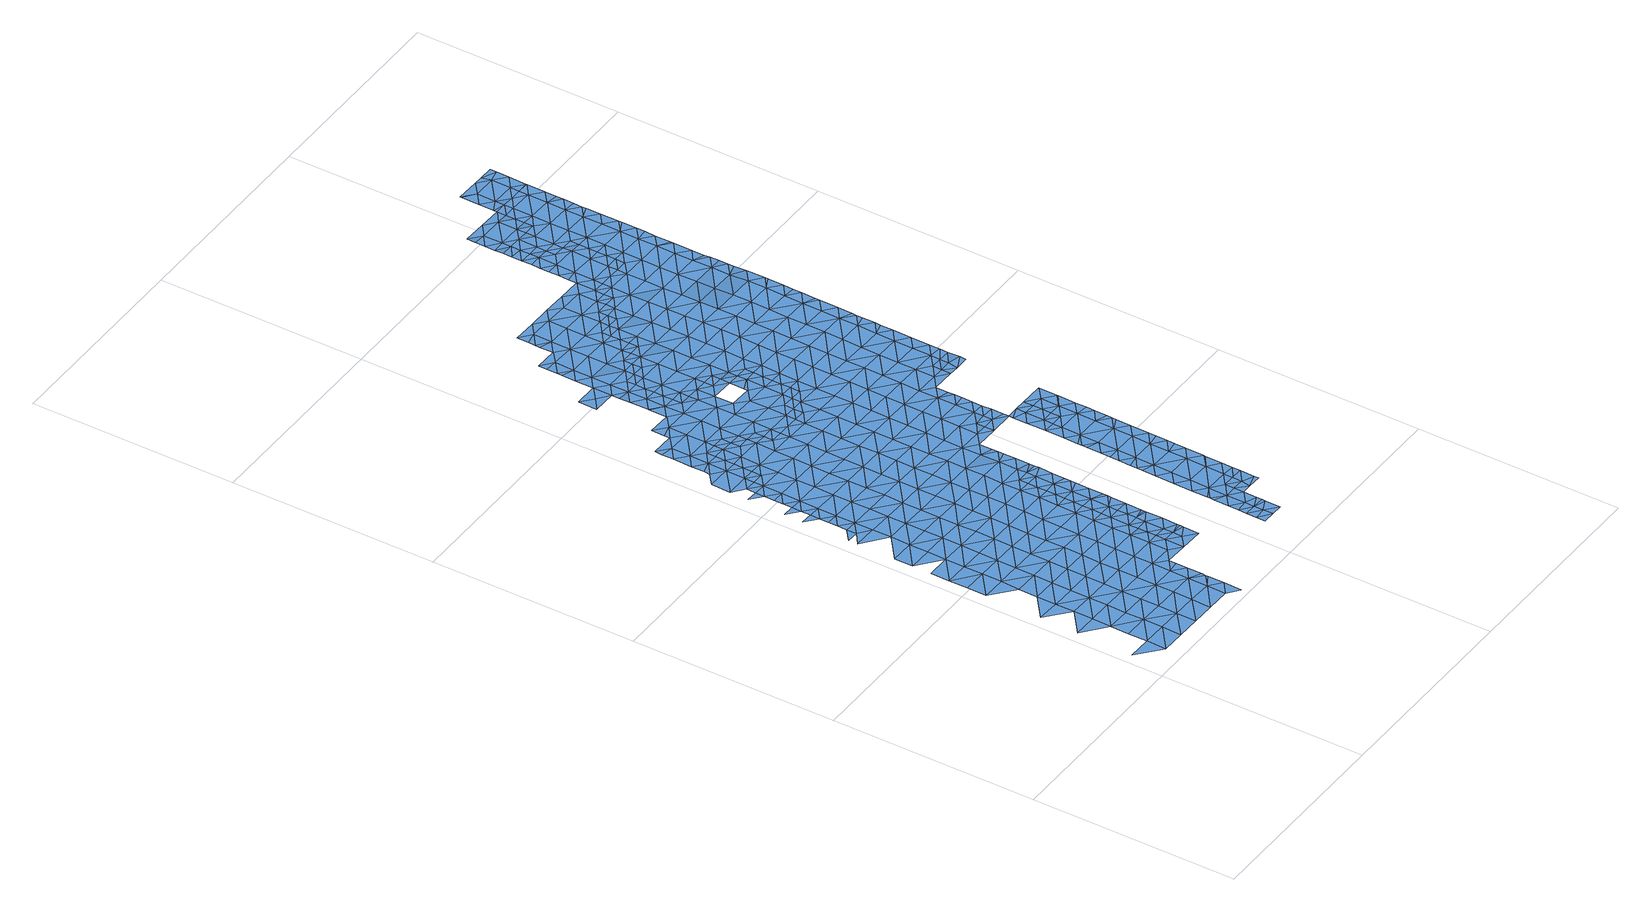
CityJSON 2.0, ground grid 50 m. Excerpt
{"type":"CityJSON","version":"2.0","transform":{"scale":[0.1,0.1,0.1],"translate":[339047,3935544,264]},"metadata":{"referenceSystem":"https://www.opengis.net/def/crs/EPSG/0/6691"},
"CityObjects":{
"waterbody1":{"type":"WaterBody","attributes":{"name":"5","class":"1140","function":"1","WaterBodyRiverFloodingRiskAttribute.description":"3","WaterBodyRiverFloodingRiskAttribute.rankOrg":"2","WaterBodyRiverFloodingRiskAttribute.adminType":"2","WaterBodyRiverFloodingRiskAttribute.scale":"L2"},"geometry":[{"type":"MultiSurface","lod":"1","boundaries":[[[0,1,2]],[[3,2,1]],[[4,3,1]],[[2,5,6]],[[7,8,9]],[[5,8,6]],[[10,7,9]],[[5,2,3]],[[11,12,10]],[[8,13,9]],[[14,12,11]],[[4,15,3]],[[8,5,16]],[[9,17,10]],[[3,15,5]],[[8,16,13]],[[11,10,17]],[[4,18,15]],[[19,20,21]],[[9,13,17]],[[15,22,5]],[[19,21,23]],[[5,24,16]],[[25,21,20]],[[22,24,5]],[[26,27,11]],[[28,25,20]],[[29,23,14]],[[11,17,26]],[[14,11,27]],[[29,19,23]],[[18,30,15]],[[13,16,31]],[[28,20,32]],[[33,28,34]],[[17,13,31]],[[29,14,27]],[[16,24,31]],[[35,20,19]],[[28,32,34]],[[29,36,19]],[[18,37,30]],[[35,32,20]],[[38,39,40]],[[22,15,41]],[[17,31,42]],[[26,17,43]],[[40,34,38]],[[41,15,30]],[[44,40,39]],[[35,19,36]],[[24,45,31]],[[17,42,43]],[[24,22,45]],[[27,26,46]],[[27,47,29]],[[32,48,34]],[[46,26,43]],[[22,41,45]],[[49,42,31]],[[50,48,32]],[[29,47,36]],[[45,51,31]],[[52,38,34]],[[44,39,53]],[[32,35,50]],[[51,49,31]],[[47,27,46]],[[54,41,30]],[[55,43,42]],[[30,37,56]],[[38,52,39]],[[57,58,53]],[[36,59,35]],[[56,37,60]],[[61,58,57]],[[41,54,45]],[[34,48,52]],[[62,53,39]],[[36,47,63]],[[54,30,56]],[[52,64,39]],[[65,66,67]],[[55,42,49]],[[65,61,57]],[[67,61,65]],[[59,36,63]],[[59,68,35]],[[69,47,46]],[[64,62,39]],[[70,56,60]],[[50,68,48]],[[46,43,71]],[[50,35,68]],[[65,72,66]],[[71,43,55]],[[73,45,54]],[[60,74,70]],[[75,66,72]],[[76,75,72]],[[51,45,77]],[[51,78,49]],[[79,52,48]],[[56,80,54]],[[57,81,65]],[[68,82,48]],[[83,56,70]],[[77,45,73]],[[57,53,81]],[[84,85,86]],[[63,47,69]],[[84,76,85]],[[87,55,49]],[[46,71,69]],[[56,83,80]],[[81,53,62]],[[76,72,85]],[[69,88,63]],[[54,89,73]],[[90,54,80]],[[91,72,65]],[[52,92,64]],[[78,51,77]],[[78,87,49]],[[93,94,95]],[[95,86,93]],[[54,90,89]],[[96,68,59]],[[86,85,93]],[[97,91,65]],[[89,98,73]],[[48,82,79]],[[55,99,71]],[[64,92,62]],[[59,63,100]],[[93,101,94]],[[65,81,97]],[[100,63,88]],[[77,73,102]],[[103,101,104]],[[103,94,101]],[[92,52,79]],[[105,69,71]],[[73,98,102]],[[106,93,85]],[[68,107,82]],[[99,55,87]],[[85,72,106]],[[99,105,71]],[[108,78,77]],[[109,110,111]],[[96,107,68]],[[107,79,82]],[[110,104,101]],[[109,104,110]],[[69,105,88]],[[112,113,62]],[[113,97,81]],[[59,100,96]],[[106,72,91]],[[112,62,92]],[[81,62,113]],[[114,108,77]],[[77,102,114]],[[115,111,110]],[[116,87,78]],[[117,100,88]],[[118,91,97]],[[105,119,88]],[[120,93,106]],[[101,121,110]],[[101,93,121]],[[110,122,115]],[[102,123,114]],[[124,79,107]],[[87,125,99]],[[92,126,112]],[[118,97,113]],[[100,127,96]],[[92,79,126]],[[93,120,121]],[[91,128,106]],[[129,122,110]],[[117,127,100]],[[78,108,116]],[[130,105,99]],[[88,119,117]],[[131,128,91]],[[132,108,114]],[[128,120,106]],[[79,124,126]],[[133,113,112]],[[123,132,114]],[[131,91,118]],[[96,134,107]],[[129,110,121]],[[125,130,99]],[[127,134,96]],[[87,116,125]],[[135,133,112]],[[132,136,108]],[[137,116,108]],[[135,112,126]],[[138,118,113]],[[107,139,124]],[[136,137,108]],[[140,121,120]],[[129,141,122]],[[142,132,123]],[[143,122,141]],[[119,144,117]],[[133,138,113]],[[145,143,141]],[[119,105,144]],[[118,138,131]],[[146,120,128]],[[147,148,116]],[[147,116,137]],[[144,105,130]],[[121,149,129]],[[125,116,148]],[[150,145,141]],[[151,145,150]],[[152,132,142]],[[153,127,117]],[[107,134,139]],[[154,135,126]],[[155,151,150]],[[156,130,125]],[[142,123,157]],[[158,128,131]],[[126,124,159]],[[120,146,140]],[[129,149,141]],[[159,154,126]],[[160,152,142]],[[161,117,144]],[[154,133,135]],[[125,148,156]],[[162,155,163]],[[164,134,127]],[[165,158,131]],[[124,139,159]],[[149,121,140]],[[155,150,163]],[[166,162,163]],[[128,158,146]],[[167,168,130]],[[131,138,165]],[[169,156,148]],[[153,117,161]],[[142,157,160]],[[130,156,167]],[[149,170,141]],[[141,171,150]],[[172,166,163]],[[144,130,168]],[[173,169,148]],[[152,160,174]],[[150,175,163]],[[170,171,141]],[[168,176,144]],[[134,177,139]],[[133,178,138]],[[176,179,144]],[[180,172,163]],[[164,127,153]],[[161,144,179]],[[181,156,169]],[[182,159,139]],[[140,146,183]],[[184,165,138]],[[150,171,175]],[[133,154,185]],[[163,175,180]],[[186,187,161]],[[173,188,169]],[[146,158,183]],[[186,161,179]],[[153,161,187]],[[172,180,189]],[[134,164,177]],[[190,181,169]],[[191,154,159]],[[133,185,178]],[[188,173,192]],[[193,164,153]],[[194,140,183]],[[149,195,170]],[[165,196,158]],[[197,193,153]],[[149,140,195]],[[197,153,187]],[[198,175,171]],[[169,188,190]],[[139,177,182]],[[170,199,171]],[[195,140,194]],[[138,178,184]],[[193,200,164]],[[154,201,185]],[[158,202,183]],[[200,203,164]],[[204,198,171]],[[164,203,177]],[[195,205,170]],[[191,159,182]],[[199,204,171]],[[201,178,185]],[[170,205,199]],[[165,184,196]],[[201,154,191]],[[198,204,206]],[[203,207,177]],[[202,158,196]],[[208,182,177]],[[194,183,202]],[[209,195,194]],[[210,199,205]],[[208,191,182]],[[211,212,178]],[[184,212,196]],[[213,194,202]],[[195,209,205]],[[178,201,211]],[[184,178,212]],[[214,210,205]],[[203,215,207]],[[208,177,207]],[[208,216,191]],[[194,213,209]],[[191,217,201]],[[218,214,205]],[[209,218,205]],[[215,219,207]],[[220,221,196]],[[201,217,211]],[[196,212,220]],[[202,196,221]],[[219,215,222]],[[217,191,216]],[[223,207,219]],[[208,207,223]],[[213,202,221]],[[217,224,211]],[[211,225,212]],[[213,226,209]],[[227,214,218]],[[208,228,216]],[[229,208,223]],[[224,225,211]],[[228,208,229]],[[230,213,221]],[[228,231,216]],[[209,226,218]],[[216,232,217]],[[218,233,227]],[[234,235,236]],[[220,212,225]],[[234,237,235]],[[232,216,231]],[[213,230,226]],[[237,238,235]],[[239,233,218]],[[235,240,236]],[[240,241,242]],[[232,243,217]],[[244,230,221]],[[242,236,240]],[[217,245,224]],[[238,246,235]],[[220,225,247]],[[221,220,244]],[[218,226,239]],[[244,220,247]],[[248,249,250]],[[251,241,240]],[[250,241,251]],[[252,226,230]],[[253,240,235]],[[239,254,233]],[[224,255,225]],[[256,233,254]],[[245,217,243]],[[248,250,251]],[[253,235,246]],[[245,255,224]],[[257,252,230]],[[257,230,244]],[[258,256,259]],[[232,260,243]],[[259,256,254]],[[240,261,251]],[[239,226,252]],[[246,262,253]],[[247,225,263]],[[248,251,264]],[[243,265,245]],[[240,253,266]],[[263,225,255]],[[243,260,267]],[[254,239,268]],[[259,254,269]],[[243,267,265]],[[262,270,253]],[[251,261,264]],[[244,247,271]],[[244,272,257]],[[239,252,268]],[[240,266,261]],[[271,247,263]],[[265,273,245]],[[271,272,244]],[[245,273,255]],[[274,252,257]],[[275,266,253]],[[269,254,276]],[[254,268,276]],[[277,278,279]],[[272,274,257]],[[280,264,281]],[[270,277,282]],[[264,261,281]],[[283,280,281]],[[277,279,282]],[[253,270,275]],[[252,284,268]],[[273,265,285]],[[286,269,276]],[[287,269,286]],[[275,288,266]],[[266,289,261]],[[290,283,281]],[[291,287,286]],[[270,282,275]],[[279,292,282]],[[268,284,276]],[[255,273,293]],[[288,289,266]],[[263,255,294]],[[295,296,297]],[[296,291,286]],[[295,291,296]],[[294,255,293]],[[271,263,294]],[[285,298,273]],[[299,290,281]],[[252,274,284]],[[281,261,289]],[[300,275,282]],[[276,301,286]],[[298,285,302]],[[298,303,273]],[[304,282,292]],[[305,297,306]],[[293,273,303]],[[297,296,306]],[[292,305,306]],[[307,301,276]],[[272,308,274]],[[300,288,275]],[[271,294,309]],[[281,310,299]],[[272,271,308]],[[311,294,293]],[[276,284,307]],[[312,311,293]],[[304,292,306]],[[281,289,310]],[[293,303,312]],[[271,309,308]],[[300,282,304]],[[313,306,296]],[[296,286,314]],[[294,315,309]],[[316,294,311]],[[300,317,288]],[[288,318,289]],[[319,299,320]],[[314,286,301]],[[321,274,308]],[[294,316,315]],[[299,310,320]],[[322,319,320]],[[284,274,323]],[[289,318,310]],[[324,325,326]],[[315,327,309]],[[307,284,323]],[[326,322,328]],[[313,296,314]],[[329,308,309]],[[274,321,323]],[[318,288,317]],[[322,320,328]],[[304,306,330]],[[324,326,328]],[[327,329,309]],[[331,328,320]],[[306,313,330]],[[307,323,332]],[[301,307,333]],[[301,334,314]],[[300,304,335]],[[300,336,317]],[[310,318,337]],[[320,310,331]],[[321,308,329]],[[338,324,328]],[[333,334,301]],[[335,304,330]],[[307,332,333]],[[331,310,337]],[[314,334,313]],[[321,339,323]],[[327,315,340]],[[317,341,318]],[[342,338,328]],[[343,339,321]],[[321,329,343]],[[340,344,327]],[[345,329,327]],[[300,335,336]],[[334,346,313]],[[313,347,330]],[[344,345,327]],[[318,348,337]],[[328,331,342]],[[332,323,339]],[[341,317,336]],[[341,348,318]],[[342,349,338]],[[349,350,351]],[[337,352,331]],[[351,338,349]],[[329,353,343]],[[335,330,347]],[[354,332,339]],[[353,329,345]],[[313,346,347]],[[333,332,355]],[[333,356,334]],[[335,357,336]],[[331,358,342]],[[359,350,349]],[[355,332,354]],[[355,356,333]],[[356,346,334]],[[360,353,345]],[[352,337,348]],[[336,357,341]],[[361,349,342]],[[335,347,362]],[[339,363,354]],[[358,331,352]],[[343,353,364]],[[339,343,363]],[[335,362,357]],[[359,349,365]],[[356,366,346]],[[346,367,347]],[[363,343,364]],[[360,368,353]],[[366,367,346]],[[369,355,354]],[[370,352,348]],[[371,364,353]],[[342,358,361]],[[368,360,372]],[[368,371,353]],[[341,357,373]],[[348,341,370]],[[365,349,361]],[[374,369,354]],[[362,347,367]],[[374,354,363]],[[375,356,355]],[[376,363,364]],[[341,373,370]],[[377,358,352]],[[378,379,380]],[[376,364,371]],[[369,375,355]],[[378,365,361]],[[380,365,378]],[[356,375,366]],[[377,361,358]],[[381,362,367]],[[357,382,373]],[[383,352,370]],[[357,362,382]],[[363,384,374]],[[385,379,378]],[[384,363,376]],[[382,362,381]],[[352,383,377]],[[366,386,367]],[[374,387,369]],[[377,388,361]],[[361,389,378]],[[390,374,384]],[[391,385,378]],[[392,386,366]],[[393,394,373]],[[392,366,375]],[[387,374,390]],[[388,389,361]],[[387,395,369]],[[373,382,393]],[[370,373,394]],[[381,367,386]],[[375,369,396]],[[396,369,395]],[[397,382,381]],[[386,398,381]],[[383,370,399]],[[391,378,389]],[[383,400,377]],[[375,401,392]],[[402,375,396]],[[398,397,381]],[[401,375,402]],[[370,394,399]],[[403,386,392]],[[401,403,392]],[[404,391,389]],[[405,406,407]],[[408,407,406]],[[409,394,393]],[[383,399,400]],[[403,410,386]],[[393,382,411]],[[412,398,386]],[[413,408,414]],[[388,377,415]],[[388,416,389]],[[417,404,389]],[[414,408,406]],[[411,382,397]],[[412,386,410]],[[418,399,394]],[[377,400,415]],[[405,419,406]],[[416,417,389]],[[398,420,397]],[[421,398,412]],[[409,393,411]],[[418,400,399]],[[420,398,421]],[[388,415,416]],[[414,406,422]],[[423,411,397]],[[420,424,397]],[[425,426,427]],[[406,419,422]],[[424,423,397]],[[418,394,409]],[[419,425,428]],[[429,415,400]],[[416,430,417]],[[425,427,428]],[[431,417,430]],[[411,432,409]],[[432,411,423]],[[433,431,430]],[[422,419,434]],[[419,428,434]],[[435,400,418]],[[427,436,428]],[[437,416,415]],[[438,439,440]],[[432,441,409]],[[438,433,430]],[[440,433,438]],[[442,422,434]],[[418,409,443]],[[400,435,429]],[[444,430,416]],[[443,409,441]],[[443,445,418]],[[446,447,436]],[[446,439,447]],[[434,448,442]],[[437,415,429]],[[439,438,447]],[[435,418,449]],[[428,436,450]],[[418,445,449]],[[430,451,438]],[[434,428,452]],[[435,453,429]],[[454,435,449]],[[444,416,437]],[[436,447,450]],[[452,428,450]],[[453,435,454]],[[434,452,448]],[[438,451,447]],[[455,437,429]],[[453,455,429]],[[430,444,451]],[[456,457,458]],[[456,448,457]],[[459,437,455]],[[448,452,457]],[[460,461,447]],[[444,437,462]],[[460,447,451]],[[437,459,462]],[[458,463,464]],[[450,447,461]],[[450,465,452]],[[464,466,467]],[[458,457,463]],[[444,462,468]],[[451,444,469]],[[469,444,468]],[[470,457,452]],[[466,464,463]],[[471,460,451]],[[451,469,472]],[[450,461,465]],[[471,451,472]],[[473,461,460]],[[471,473,460]],[[463,474,466]],[[470,452,465]],[[463,457,475]],[[473,476,461]],[[463,475,474]],[[465,461,477]],[[457,470,475]],[[477,461,476]],[[477,478,465]],[[479,470,465]],[[478,479,465]],[[480,474,475]],[[481,482,470]],[[470,482,475]],[[481,470,479]],[[483,480,475]],[[483,475,482]]]}]},
"waterbody2":{"type":"WaterBody","attributes":{"name":"5","class":"1140","function":"1","WaterBodyRiverFloodingRiskAttribute.description":"3","WaterBodyRiverFloodingRiskAttribute.rankOrg":"1","WaterBodyRiverFloodingRiskAttribute.adminType":"2","WaterBodyRiverFloodingRiskAttribute.scale":"L2"},"geometry":[{"type":"MultiSurface","lod":"1","boundaries":[[[67,484,61]],[[485,76,84]],[[486,86,95]],[[109,487,104]],[[111,488,489]],[[490,489,491]],[[111,115,488]],[[490,491,492]],[[489,488,491]],[[115,122,488]],[[493,494,492]],[[494,493,495]],[[122,143,488]],[[143,145,488]],[[492,491,493]],[[491,488,145]],[[496,495,493]],[[497,495,496]],[[151,155,491]],[[151,491,145]],[[498,499,497]],[[493,491,155]],[[496,498,497]],[[499,498,500]],[[162,166,493]],[[493,155,162]],[[496,493,166]],[[498,501,500]],[[496,166,502]],[[498,496,503]],[[502,166,172]],[[496,502,503]],[[501,498,503]],[[172,189,502]],[[504,505,501]],[[503,504,501]],[[506,505,504]],[[175,198,180]],[[507,189,180]],[[508,509,502]],[[180,198,507]],[[502,189,508]],[[503,502,509]],[[506,504,510]],[[189,507,508]],[[198,206,507]],[[504,503,509]],[[511,508,507]],[[210,512,199]],[[510,504,513]],[[204,199,512]],[[504,509,513]],[[206,204,512]],[[514,515,516]],[[507,206,511]],[[508,517,509]],[[518,510,513]],[[519,518,520]],[[206,512,511]],[[519,510,518]],[[516,521,514]],[[210,214,512]],[[522,517,508]],[[516,515,523]],[[522,508,511]],[[509,517,513]],[[518,524,520]],[[520,524,525]],[[518,513,237]],[[526,512,214]],[[524,527,525]],[[517,528,513]],[[516,523,521]],[[527,523,529]],[[529,525,527]],[[511,512,526]],[[530,522,511]],[[234,236,518]],[[518,236,524]],[[518,237,234]],[[227,526,214]],[[237,513,528]],[[236,242,524]],[[241,527,524]],[[522,531,517]],[[521,523,532]],[[242,241,524]],[[523,527,532]],[[530,511,526]],[[532,533,521]],[[238,237,528]],[[521,533,534]],[[535,528,517]],[[249,532,527]],[[522,536,531]],[[227,256,526]],[[250,249,527]],[[535,517,531]],[[250,527,241]],[[536,522,530]],[[233,256,227]],[[537,538,534]],[[246,238,528]],[[256,258,526]],[[537,539,538]],[[537,534,533]],[[530,526,258]],[[246,528,535]],[[539,540,541]],[[537,540,539]],[[542,532,249]],[[541,540,543]],[[530,544,536]],[[533,532,542]],[[535,545,246]],[[248,542,249]],[[531,536,546]],[[530,258,544]],[[547,543,540]],[[548,533,542]],[[262,246,545]],[[549,540,537]],[[537,533,550]],[[545,535,278]],[[258,259,544]],[[550,533,548]],[[550,549,537]],[[248,280,542]],[[546,536,551]],[[536,544,551]],[[278,277,545]],[[546,552,553]],[[259,287,544]],[[280,283,542]],[[542,283,548]],[[262,545,270]],[[248,264,280]],[[540,549,547]],[[270,545,277]],[[553,552,278]],[[552,546,551]],[[287,259,269]],[[287,291,544]],[[551,544,291]],[[283,554,548]],[[279,278,552]],[[549,555,547]],[[295,297,551]],[[551,297,552]],[[295,551,291]],[[556,547,555]],[[557,556,555]],[[305,279,552]],[[558,559,557]],[[550,548,560]],[[559,558,561]],[[558,557,555]],[[554,283,290]],[[552,297,305]],[[560,548,554]],[[549,550,560]],[[292,279,305]],[[560,562,549]],[[549,563,555]],[[558,564,561]],[[290,299,554]],[[562,563,549]],[[319,322,554]],[[554,299,319]],[[560,554,322]],[[558,555,565]],[[325,562,560]],[[326,325,560]],[[560,322,326]],[[555,563,565]],[[564,558,565]],[[566,563,562]],[[567,562,325]],[[565,568,564]],[[567,566,562]],[[566,565,563]],[[567,325,324]],[[566,569,565]],[[565,569,568]],[[324,351,567]],[[338,351,324]],[[351,350,567]],[[567,350,566]],[[570,568,569]],[[350,571,566]],[[572,569,566]],[[359,571,350]],[[572,570,569]],[[566,571,572]],[[359,365,571]],[[379,572,571]],[[380,379,571]],[[380,571,365]],[[570,572,573]],[[573,572,379]],[[573,379,574]],[[379,385,574]],[[573,575,576]],[[576,575,577]],[[575,573,574]],[[385,391,574]],[[577,578,579]],[[575,578,577]],[[579,578,580]],[[581,574,391]],[[582,583,407]],[[582,580,583]],[[580,578,583]],[[581,584,574]],[[575,574,584]],[[405,407,583]],[[581,391,404]],[[583,578,426]],[[425,405,583]],[[578,575,585]],[[425,583,426]],[[404,431,581]],[[575,584,585]],[[417,431,404]],[[426,578,585]],[[405,425,419]],[[431,433,581]],[[584,581,433]],[[427,426,585]],[[439,585,584]],[[440,439,584]],[[440,584,433]],[[446,427,585]],[[585,439,446]],[[446,436,427]]]}]},
"waterbody3":{"type":"WaterBody","attributes":{"name":"5","class":"1140","function":"1","WaterBodyRiverFloodingRiskAttribute.description":"3","WaterBodyRiverFloodingRiskAttribute.rankOrg":"3","WaterBodyRiverFloodingRiskAttribute.adminType":"2","WaterBodyRiverFloodingRiskAttribute.scale":"L2"},"geometry":[{"type":"MultiSurface","lod":"1","boundaries":[[[152,136,132]],[[136,152,586]],[[152,587,586]],[[587,152,174]],[[588,589,586]],[[590,589,588]],[[590,173,589]],[[147,137,589]],[[589,137,586]],[[173,148,589]],[[148,147,589]],[[586,137,136]],[[192,173,590]],[[587,588,586]]]}]},
"waterbody4":{"type":"WaterBody","attributes":{"name":"5","class":"1140","function":"1","WaterBodyRiverFloodingRiskAttribute.description":"3","WaterBodyRiverFloodingRiskAttribute.rankOrg":"3","WaterBodyRiverFloodingRiskAttribute.adminType":"2","WaterBodyRiverFloodingRiskAttribute.scale":"L2"},"geometry":[{"type":"MultiSurface","lod":"1","boundaries":[[[197,187,591]],[[181,190,592]],[[186,179,593]],[[179,176,594]],[[168,167,592]],[[595,596,594]],[[597,592,190]],[[591,187,593]],[[200,598,203]],[[187,186,593]],[[596,599,594]],[[593,179,594]],[[593,594,599]],[[600,593,599]],[[167,156,592]],[[156,181,592]],[[593,600,601]],[[601,591,593]],[[591,598,193]],[[591,193,197]],[[215,203,598]],[[176,168,594]],[[592,594,168]],[[594,592,595]],[[595,592,597]],[[200,193,598]],[[215,598,602]],[[602,222,215]],[[603,591,601]],[[604,591,603]],[[591,604,598]],[[602,598,604]]]}]},
"waterbody5":{"type":"WaterBody","attributes":{"name":"5","class":"1140","function":"1","WaterBodyRiverFloodingRiskAttribute.description":"3","WaterBodyRiverFloodingRiskAttribute.rankOrg":"1","WaterBodyRiverFloodingRiskAttribute.adminType":"2","WaterBodyRiverFloodingRiskAttribute.scale":"L2"},"geometry":[{"type":"MultiSurface","lod":"1","boundaries":[[[605,606,607]],[[608,605,607]],[[609,608,610]],[[606,611,607]],[[607,611,612]],[[611,606,613]],[[610,607,612]],[[607,610,608]]]}]},
"waterbody6":{"type":"WaterBody","attributes":{"name":"5","class":"1140","function":"1","WaterBodyRiverFloodingRiskAttribute.description":"3","WaterBodyRiverFloodingRiskAttribute.rankOrg":"1","WaterBodyRiverFloodingRiskAttribute.adminType":"2","WaterBodyRiverFloodingRiskAttribute.scale":"L2"},"geometry":[{"type":"MultiSurface","lod":"1","boundaries":[[[614,615,616]],[[614,616,617]],[[618,615,614]],[[619,620,615]],[[620,616,615]],[[621,617,616]],[[622,621,616]],[[620,622,616]]]}]},
"waterbody7":{"type":"WaterBody","attributes":{"name":"5","class":"1140","function":"1","WaterBodyRiverFloodingRiskAttribute.description":"3","WaterBodyRiverFloodingRiskAttribute.rankOrg":"2","WaterBodyRiverFloodingRiskAttribute.adminType":"2","WaterBodyRiverFloodingRiskAttribute.scale":"L2"},"geometry":[{"type":"MultiSurface","lod":"1","boundaries":[[[623,624,625]],[[625,626,623]],[[626,625,627]],[[628,629,630]],[[629,631,624]],[[631,629,628]],[[631,628,632]],[[633,631,632]],[[631,633,625]],[[633,634,625]],[[635,627,634]],[[621,635,634]],[[635,621,622]],[[617,621,634]],[[617,634,633]],[[636,617,633]],[[636,614,617]],[[636,637,618]],[[636,618,614]],[[638,608,609]],[[608,638,637]],[[639,608,637]],[[639,637,640]],[[641,642,643]],[[644,642,641]],[[644,645,642]],[[642,645,646]],[[642,646,647]],[[647,646,648]],[[648,646,649]],[[650,651,652]],[[650,652,653]],[[636,640,637]],[[637,638,618]],[[633,654,636]],[[655,633,632]],[[639,605,608]],[[656,644,641]],[[657,644,656]],[[658,644,657]],[[633,655,654]],[[659,640,636]],[[654,659,636]],[[660,658,661]],[[660,661,662]],[[661,630,629]],[[663,662,664]],[[665,660,663]],[[666,660,665]],[[667,645,668]],[[667,668,666]],[[666,668,660]],[[645,669,646]],[[642,647,643]],[[646,670,649]],[[670,646,671]],[[672,670,671]],[[673,670,672]],[[651,674,652]],[[662,661,624]],[[662,624,675]],[[624,623,675]],[[646,669,671]],[[673,676,670]],[[644,668,645]],[[658,668,644]],[[662,663,660]],[[661,629,624]],[[664,662,675]],[[624,631,625]],[[627,625,634]],[[676,649,670]],[[677,672,678]],[[678,674,677]],[[652,674,678]],[[678,672,671]],[[660,668,658]],[[678,679,680]],[[679,678,681]],[[682,681,671]],[[658,657,683]],[[658,683,684]],[[685,630,661]],[[685,661,684]],[[682,671,686]],[[669,686,671]],[[686,669,687]],[[688,689,645]],[[688,645,667]],[[680,653,652]],[[681,678,671]],[[645,689,669]],[[684,661,658]],[[678,680,652]],[[687,669,689]]]}]},
"waterbody8":{"type":"WaterBody","attributes":{"name":"5","class":"1140","function":"1","WaterBodyRiverFloodingRiskAttribute.description":"3","WaterBodyRiverFloodingRiskAttribute.rankOrg":"3","WaterBodyRiverFloodingRiskAttribute.adminType":"2","WaterBodyRiverFloodingRiskAttribute.scale":"L2"},"geometry":[{"type":"MultiSurface","lod":"1","boundaries":[[[267,690,265]],[[285,265,690]],[[260,691,690]],[[302,285,690]],[[267,260,690]],[[302,690,692]],[[690,691,692]]]}]},
"waterbody9":{"type":"WaterBody","attributes":{"name":"5","class":"1140","function":"1","WaterBodyRiverFloodingRiskAttribute.description":"3","WaterBodyRiverFloodingRiskAttribute.rankOrg":"3","WaterBodyRiverFloodingRiskAttribute.adminType":"2","WaterBodyRiverFloodingRiskAttribute.scale":"L2"},"geometry":[{"type":"MultiSurface","lod":"1","boundaries":[[[673,693,676]],[[693,672,677]],[[674,694,693]],[[695,693,694]],[[676,693,695]],[[677,674,693]],[[696,651,650]],[[651,696,694]],[[696,697,694]],[[697,696,691]],[[694,697,695]],[[651,694,674]],[[673,672,693]]]}]},
"waterbody10":{"type":"WaterBody","attributes":{"name":"5","class":"1140","function":"1","WaterBodyRiverFloodingRiskAttribute.description":"3","WaterBodyRiverFloodingRiskAttribute.rankOrg":"3","WaterBodyRiverFloodingRiskAttribute.adminType":"2","WaterBodyRiverFloodingRiskAttribute.scale":"L2"},"geometry":[{"type":"MultiSurface","lod":"1","boundaries":[[[344,340,698]],[[344,698,699]],[[699,698,700]],[[701,700,698]],[[700,372,699]],[[360,344,699]],[[360,699,372]],[[360,345,344]]]}]},
"waterbody11":{"type":"WaterBody","attributes":{"name":"5","class":"1140","function":"1","WaterBodyRiverFloodingRiskAttribute.description":"3","WaterBodyRiverFloodingRiskAttribute.rankOrg":"1","WaterBodyRiverFloodingRiskAttribute.adminType":"2","WaterBodyRiverFloodingRiskAttribute.scale":"L2"},"geometry":[{"type":"MultiSurface","lod":"1","boundaries":[[[702,703,704]],[[705,706,707]],[[705,707,708]],[[704,703,707]],[[414,422,703]],[[702,414,703]],[[708,709,467]],[[709,708,707]],[[703,422,710]],[[709,707,703]],[[710,709,703]],[[710,458,709]],[[456,458,710]],[[710,422,442]],[[442,448,710]],[[448,456,710]],[[709,458,464]],[[464,467,709]],[[706,704,707]],[[413,414,702]]]}]},
"waterbody12":{"type":"WaterBody","attributes":{"name":"5","class":"1140","function":"1","WaterBodyRiverFloodingRiskAttribute.description":"3","WaterBodyRiverFloodingRiskAttribute.rankOrg":"1","WaterBodyRiverFloodingRiskAttribute.adminType":"2","WaterBodyRiverFloodingRiskAttribute.scale":"L2"},"geometry":[{"type":"MultiSurface","lod":"1","boundaries":[[[711,480,483]],[[712,713,714]],[[712,715,713]],[[474,480,715]],[[716,717,718]],[[712,719,715]],[[718,717,720]],[[716,719,717]],[[480,711,715]],[[711,713,715]],[[714,721,722]],[[717,723,720]],[[712,723,717]],[[717,719,712]],[[723,712,722]],[[712,714,722]],[[719,724,466]],[[466,474,719]],[[474,715,719]],[[724,467,466]],[[724,719,716]]]}]}
},
"vertices":[
[3,76,30],[59,28,30],[60,75,30],[117,74,30],[116,27,30],[118,120,30],[61,121,29],[6,214,29],[62,167,29],[63,213,29],[63,259,29],[64,306,28],[8,307,29],[119,212,29],[65,352,28],[173,73,30],[118,166,29],[120,258,28],[173,26,30],[67,444,28],[68,491,28],[10,445,28],[174,119,30],[66,398,28],[175,165,29],[11,492,28],[121,305,28],[122,351,28],[12,538,27],[123,397,28],[230,72,30],[176,211,29],[68,537,27],[13,584,27],[69,583,27],[124,490,28],[123,443,28],[229,25,30],[70,629,27],[71,675,26],[13,630,27],[231,118,30],[177,257,28],[178,304,28],[14,676,26],[232,164,29],[178,350,28],[179,396,28],[126,582,27],[233,256,29],[125,536,27],[232,210,29],[127,628,27],[72,722,26],[287,117,30],[234,303,28],[287,70,30],[73,768,25],[16,769,25],[181,489,28],[286,24,30],[45,791,24],[128,721,26],[180,442,28],[128,674,26],[73,814,24],[45,838,24],[45,815,24],[182,535,27],[236,395,28],[315,47,30],[235,349,28],[74,860,23],[288,163,29],[314,3,30],[46,861,23],[46,884,23],[289,209,29],[290,255,28],[183,627,26],[315,93,30],[129,767,25],[183,581,27],[315,85,30],[47,907,23],[75,907,22],[47,930,23],[291,302,28],[237,441,27],[316,139,29],[316,103,30],[131,859,23],[184,673,26],[76,953,22],[48,976,23],[48,953,23],[238,534,27],[130,813,24],[317,167,29],[292,348,27],[237,487,27],[77,999,22],[317,186,29],[48,999,22],[49,1023,22],[292,394,27],[132,905,22],[239,580,27],[347,254,28],[49,1046,22],[78,1045,22],[50,1069,22],[185,720,25],[186,766,24],[346,208,28],[78,1068,22],[347,301,28],[294,486,27],[187,812,24],[293,440,27],[133,952,22],[133,998,22],[106,1068,22],[374,185,28],[240,626,26],[348,347,27],[241,672,26],[295,533,27],[188,904,22],[134,1044,22],[349,393,27],[188,858,23],[375,231,28],[243,765,24],[296,579,27],[242,719,25],[375,254,28],[375,277,28],[243,811,24],[297,625,26],[190,997,22],[135,1090,22],[402,207,28],[107,1091,22],[350,439,27],[107,1114,22],[189,951,22],[376,300,27],[376,323,27],[191,1043,22],[136,1137,22],[108,1137,22],[403,230,28],[352,532,27],[298,718,25],[108,1160,22],[377,369,27],[430,183,28],[245,903,23],[297,671,25],[431,222,28],[351,485,27],[108,1183,22],[137,1183,22],[352,578,27],[244,857,23],[109,1206,22],[377,392,27],[378,416,27],[405,346,27],[192,1089,22],[193,1136,22],[137,1206,22],[405,323,27],[431,230,28],[165,1159,22],[378,439,27],[353,624,26],[300,810,23],[379,462,27],[165,1182,22],[405,369,27],[354,670,26],[246,950,22],[301,856,23],[299,764,24],[379,485,27],[380,508,27],[433,329,27],[165,1205,22],[434,368,27],[355,717,25],[433,322,27],[380,554,27],[247,996,22],[247,1042,22],[302,902,23],[380,531,27],[193,1159,22],[220,1112,22],[381,577,27],[356,763,24],[302,949,22],[381,600,27],[221,1135,22],[248,1088,22],[221,1158,22],[410,623,26],[411,669,26],[304,1041,22],[249,1111,22],[357,809,23],[357,855,23],[303,995,22],[277,1111,22],[410,600,27],[412,716,24],[412,762,23],[305,1087,22],[438,612,26],[358,901,22],[359,948,22],[438,599,27],[439,646,26],[413,808,23],[414,854,23],[361,1040,22],[305,1110,22],[440,692,25],[439,676,25],[360,994,22],[440,705,25],[440,738,24],[334,1110,22],[225,1366,20],[253,1366,20],[225,1389,20],[225,1343,21],[253,1343,20],[362,1086,22],[254,1412,20],[226,1435,19],[226,1412,20],[469,761,23],[416,947,22],[470,807,23],[281,1342,20],[415,900,22],[255,1481,18],[227,1482,18],[227,1459,19],[255,1458,19],[417,1039,22],[310,1365,20],[362,1133,22],[471,853,23],[334,1133,22],[417,993,22],[335,1156,22],[363,1156,21],[497,737,24],[312,1457,19],[310,1341,20],[472,899,22],[284,1481,18],[498,783,23],[311,1411,19],[497,760,24],[418,1085,21],[391,1155,21],[338,1341,20],[472,946,21],[473,992,21],[527,806,23],[474,1038,21],[367,1364,20],[419,1131,21],[337,1318,21],[337,1295,21],[365,1294,21],[284,1504,18],[312,1503,18],[366,1317,20],[285,1527,17],[475,1084,21],[526,783,24],[420,1178,21],[392,1178,21],[367,1410,19],[368,1456,19],[313,1526,17],[392,1201,21],[394,1294,21],[527,852,23],[528,898,22],[392,1224,21],[421,1224,21],[393,1248,21],[555,805,23],[341,1526,17],[423,1363,20],[477,1177,21],[555,782,24],[555,829,23],[422,1316,20],[393,1271,21],[422,1270,21],[476,1130,21],[530,991,21],[529,945,21],[369,1502,17],[556,875,23],[556,856,23],[478,1269,20],[477,1223,21],[557,921,21],[556,889,22],[424,1409,20],[425,1455,19],[342,1549,16],[370,1548,16],[531,1037,21],[342,1572,16],[532,1083,21],[371,1618,14],[343,1618,14],[342,1595,15],[586,944,21],[371,1595,15],[587,990,20],[479,1315,20],[427,1547,16],[532,1129,21],[533,1176,20],[534,1222,20],[480,1362,20],[481,1408,20],[426,1501,17],[400,1617,14],[588,1082,20],[614,920,21],[482,1454,19],[427,1594,14],[587,1036,20],[614,943,21],[615,966,21],[535,1268,20],[536,1314,20],[482,1500,17],[428,1640,13],[400,1663,13],[400,1640,13],[483,1546,15],[643,989,21],[589,1128,20],[590,1175,20],[591,1221,20],[537,1407,20],[484,1593,14],[429,1663,13],[643,966,21],[485,1639,12],[537,1361,20],[645,1081,20],[644,1035,20],[457,1662,13],[592,1267,20],[592,1313,20],[672,985,21],[647,1174,20],[539,1499,17],[672,1011,21],[671,965,21],[538,1453,19],[646,1127,20],[647,1220,20],[673,1058,20],[541,1592,13],[486,1685,12],[458,1709,12],[457,1686,12],[593,1360,20],[594,1406,20],[540,1545,15],[674,1104,20],[486,1708,12],[649,1312,20],[675,1150,20],[542,1638,12],[542,1684,12],[674,1134,20],[515,1708,12],[648,1266,20],[595,1452,19],[596,1498,16],[675,1179,20],[675,1196,20],[651,1405,20],[650,1358,20],[597,1544,14],[597,1591,13],[676,1242,20],[676,1206,20],[677,1289,20],[543,1707,12],[490,1893,11],[490,1916,11],[461,1894,11],[462,1919,11],[652,1497,16],[677,1299,20],[652,1451,19],[678,1335,20],[462,1940,11],[490,1939,11],[598,1637,12],[599,1683,12],[571,1707,12],[653,1543,15],[518,1893,11],[679,1381,20],[678,1355,20],[519,1939,11],[679,1427,20],[679,1418,20],[517,1869,11],[517,1846,11],[545,1846,11],[546,1869,11],[655,1636,12],[600,1729,12],[572,1730,12],[680,1474,18],[572,1753,12],[547,1915,11],[654,1590,13],[574,1845,11],[656,1682,12],[601,1775,12],[573,1799,11],[572,1776,12],[681,1504,16],[547,1938,10],[681,1520,16],[657,1728,11],[682,1542,15],[573,1822,11],[602,1822,11],[575,1938,10],[682,1566,14],[602,1868,10],[657,1774,11],[603,1914,9],[683,1612,12],[682,1580,13],[684,1658,12],[576,1961,9],[604,1960,9],[576,1984,9],[684,1665,11],[658,1821,10],[659,1867,9],[684,1705,11],[605,2007,8],[577,2007,8],[660,1913,8],[605,2030,8],[577,2030,8],[685,1729,11],[685,1751,11],[661,1959,8],[686,1797,10],[686,1787,10],[687,1843,9],[634,2029,7],[662,2006,7],[688,1878,8],[688,1889,8],[688,1909,8],[689,1936,8],[662,2029,7],[689,1954,7],[689,1982,7],[690,2028,7],
[16,792,25],[18,908,23],[19,954,23],[21,1046,23],[78,1091,22],[22,1092,22],[23,1139,22],[79,1138,22],[51,1161,22],[80,1184,22],[52,1176,22],[52,1207,22],[81,1230,22],[53,1254,22],[82,1276,22],[53,1281,22],[54,1300,22],[110,1299,21],[138,1229,22],[138,1275,21],[139,1321,21],[111,1313,21],[111,1345,21],[193,1182,22],[194,1228,22],[195,1274,21],[168,1344,21],[250,1181,22],[249,1135,22],[196,1320,21],[115,1530,17],[114,1484,17],[143,1506,17],[252,1273,21],[197,1367,20],[169,1388,20],[169,1390,20],[171,1529,17],[251,1227,22],[170,1483,18],[198,1413,20],[170,1436,19],[306,1134,22],[198,1459,19],[252,1319,21],[170,1464,18],[307,1180,22],[280,1250,22],[199,1505,17],[200,1552,17],[172,1575,16],[280,1296,21],[307,1226,21],[201,1598,16],[173,1608,16],[173,1621,16],[202,1644,16],[173,1646,16],[256,1504,18],[174,1668,16],[363,1179,21],[309,1318,21],[336,1249,21],[230,1667,15],[257,1551,16],[258,1643,15],[257,1597,16],[364,1225,21],[365,1271,21],[336,1258,21],[313,1549,16],[259,1689,14],[231,1701,14],[231,1713,14],[260,1735,14],[232,1730,14],[314,1596,15],[232,1759,14],[315,1642,14],[316,1688,13],[289,1758,13],[317,1734,13],[372,1687,13],[372,1641,14],[345,1757,13],[373,1733,12],[402,1756,12],[429,1686,12],[430,1732,12],[459,1755,12],[487,1731,12],[487,1778,12],[459,1775,12],[460,1801,12],[488,1824,12],[460,1825,12],[460,1847,12],[543,1730,12],[461,1869,12],[489,1870,12],[544,1776,12],[545,1823,12],
[403,253,28],[431,238,28],[432,276,28],[404,300,27],[433,316,27],
[408,531,27],[406,392,27],[407,484,27],[407,438,27],[435,415,27],[435,425,27],[434,404,27],[409,577,27],[435,461,27],[436,494,27],[436,507,27],[438,587,27],[436,521,27],[437,553,27],
[543,135,27],[542,111,27],[571,112,27],[571,135,27],[600,134,27],[599,125,27],[572,88,27],[599,88,27],[542,89,27],
[601,204,27],[624,180,27],[629,203,27],[601,227,27],[600,180,27],[657,179,27],[657,190,27],[630,226,27],[658,226,27],
[660,318,27],[632,342,27],[631,295,27],[659,313,27],[659,272,27],[546,320,27],[575,343,27],[547,366,27],[574,296,27],[545,274,27],[573,250,27],[630,249,27],[658,245,27],[572,204,27],[572,158,27],[600,147,27],[543,155,27],[544,181,27],[550,505,27],[578,528,27],[550,539,27],[577,481,27],[635,527,27],[579,574,27],[550,551,27],[551,562,27],[551,597,27],[610,735,27],[610,712,27],[638,711,27],[667,734,27],[545,228,27],[545,235,27],[549,480,27],[549,459,27],[577,435,27],[544,218,27],[633,434,27],[576,389,27],[632,388,27],[661,410,27],[661,392,27],[662,438,27],[662,457,27],[663,503,27],[634,480,27],[636,573,27],[580,620,27],[637,619,27],[609,643,27],[580,643,27],[610,689,27],[660,364,27],[552,644,27],[609,666,27],[637,665,27],[666,687,27],[666,688,27],[665,642,27],[665,615,27],[548,430,27],[548,413,27],[548,398,27],[665,595,27],[664,563,27],[664,540,27],[664,549,27],
[526,760,24],[554,736,25],[554,751,25],
[581,666,27],[582,712,26],[553,690,26],[583,736,26],[554,726,25],
[637,919,22],[642,943,22],[671,935,23],[670,919,23],
[462,1962,10],[491,1962,10],[463,1986,10],[464,2032,9],[463,2011,10],[492,2009,9],[520,2031,9],[548,2008,9],[547,1961,10],
[690,2030,7],[663,2098,7],[691,2074,7],[692,2104,7],[662,2052,7],[578,2076,7],[607,2099,7],[579,2120,7],[606,2053,7],[579,2123,7],[692,2121,7],[658,2121,7],[635,2122,7],[577,2038,8]
]}
